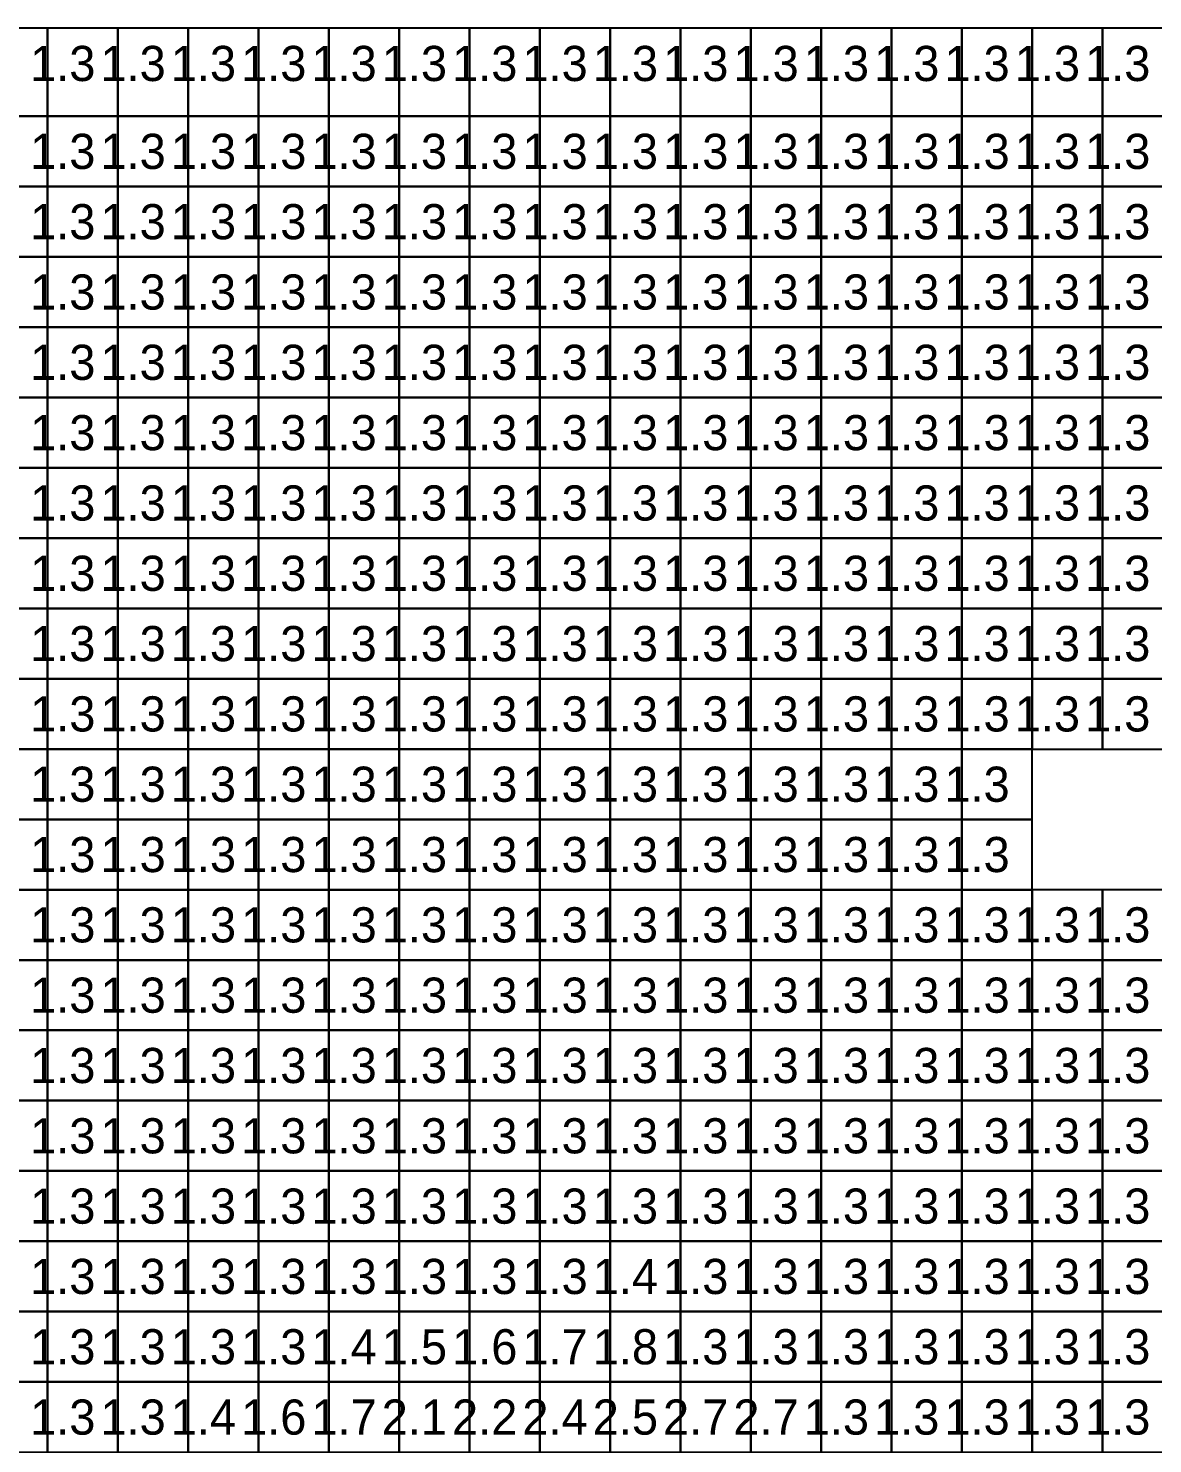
# Model space of a CAD drawing. Header units: metres. Extents: x -0.2 to 36.1, y -0.2 to 14.2.
# Drawn here: x 2.895 to 6.093, y 10.224 to 14.25 of the extents above; entities that cross this region are included whole.
import ezdxf

# ---------------------------------------------------------------- set-up
doc = ezdxf.new("R2010")
doc.units = ezdxf.units.M

msp = doc.modelspace()

# ---------------------------------------------------------------- linework, layer by layer
for points in [[(2.75, 14), (2.95, 14), (2.95, 14.25), (2.75, 14.25)], [(2.95, 14), (3.15, 14), (3.15, 14.25), (2.95, 14.25)], [(3.15, 14), (3.35, 14), (3.35, 14.25), (3.15, 14.25)], [(3.35, 14), (3.55, 14), (3.55, 14.25), (3.35, 14.25)], [(3.55, 14), (3.75, 14), (3.75, 14.25), (3.55, 14.25)], [(3.75, 14), (3.95, 14), (3.95, 14.25), (3.75, 14.25)], [(3.95, 14), (4.15, 14), (4.15, 14.25), (3.95, 14.25)], [(4.15, 14), (4.35, 14), (4.35, 14.25), (4.15, 14.25)], [(4.35, 14), (4.55, 14), (4.55, 14.25), (4.35, 14.25)], [(4.55, 14), (4.75, 14), (4.75, 14.25), (4.55, 14.25)], [(4.75, 14), (4.95, 14), (4.95, 14.25), (4.75, 14.25)], [(4.95, 14), (5.15, 14), (5.15, 14.25), (4.95, 14.25)], [(5.15, 14), (5.35, 14), (5.35, 14.25), (5.15, 14.25)], [(5.35, 14), (5.55, 14), (5.55, 14.25), (5.35, 14.25)], [(5.55, 14), (5.75, 14), (5.75, 14.25), (5.55, 14.25)], [(5.75, 14), (5.95, 14), (5.95, 14.25), (5.75, 14.25)], [(5.95, 14), (6.15, 14), (6.15, 14.25), (5.95, 14.25)], [(2.75, 13.8), (2.95, 13.8), (2.95, 14), (2.75, 14)], [(2.95, 13.8), (3.15, 13.8), (3.15, 14), (2.95, 14)], [(3.15, 13.8), (3.35, 13.8), (3.35, 14), (3.15, 14)], [(3.35, 13.8), (3.55, 13.8), (3.55, 14), (3.35, 14)], [(3.55, 13.8), (3.75, 13.8), (3.75, 14), (3.55, 14)], [(3.75, 13.8), (3.95, 13.8), (3.95, 14), (3.75, 14)], [(3.95, 13.8), (4.15, 13.8), (4.15, 14), (3.95, 14)], [(4.15, 13.8), (4.35, 13.8), (4.35, 14), (4.15, 14)], [(4.35, 13.8), (4.55, 13.8), (4.55, 14), (4.35, 14)], [(4.55, 13.8), (4.75, 13.8), (4.75, 14), (4.55, 14)], [(4.75, 13.8), (4.95, 13.8), (4.95, 14), (4.75, 14)], [(4.95, 13.8), (5.15, 13.8), (5.15, 14), (4.95, 14)], [(5.15, 13.8), (5.35, 13.8), (5.35, 14), (5.15, 14)], [(5.35, 13.8), (5.55, 13.8), (5.55, 14), (5.35, 14)], [(5.55, 13.8), (5.75, 13.8), (5.75, 14), (5.55, 14)], [(5.75, 13.8), (5.95, 13.8), (5.95, 14), (5.75, 14)], [(5.95, 13.8), (6.15, 13.8), (6.15, 14), (5.95, 14)], [(2.75, 13.6), (2.95, 13.6), (2.95, 13.8), (2.75, 13.8)], [(2.95, 13.6), (3.15, 13.6), (3.15, 13.8), (2.95, 13.8)], [(3.15, 13.6), (3.35, 13.6), (3.35, 13.8), (3.15, 13.8)], [(3.35, 13.6), (3.55, 13.6), (3.55, 13.8), (3.35, 13.8)], [(3.55, 13.6), (3.75, 13.6), (3.75, 13.8), (3.55, 13.8)], [(3.75, 13.6), (3.95, 13.6), (3.95, 13.8), (3.75, 13.8)], [(3.95, 13.6), (4.15, 13.6), (4.15, 13.8), (3.95, 13.8)], [(4.15, 13.6), (4.35, 13.6), (4.35, 13.8), (4.15, 13.8)], [(4.35, 13.6), (4.55, 13.6), (4.55, 13.8), (4.35, 13.8)], [(4.55, 13.6), (4.75, 13.6), (4.75, 13.8), (4.55, 13.8)], [(4.75, 13.6), (4.95, 13.6), (4.95, 13.8), (4.75, 13.8)], [(4.95, 13.6), (5.15, 13.6), (5.15, 13.8), (4.95, 13.8)], [(5.15, 13.6), (5.35, 13.6), (5.35, 13.8), (5.15, 13.8)], [(5.35, 13.6), (5.55, 13.6), (5.55, 13.8), (5.35, 13.8)], [(5.55, 13.6), (5.75, 13.6), (5.75, 13.8), (5.55, 13.8)], [(5.75, 13.6), (5.95, 13.6), (5.95, 13.8), (5.75, 13.8)], [(5.95, 13.6), (6.15, 13.6), (6.15, 13.8), (5.95, 13.8)], [(2.75, 13.4), (2.95, 13.4), (2.95, 13.6), (2.75, 13.6)], [(2.95, 13.4), (3.15, 13.4), (3.15, 13.6), (2.95, 13.6)], [(3.15, 13.4), (3.35, 13.4), (3.35, 13.6), (3.15, 13.6)], [(3.35, 13.4), (3.55, 13.4), (3.55, 13.6), (3.35, 13.6)], [(3.55, 13.4), (3.75, 13.4), (3.75, 13.6), (3.55, 13.6)], [(3.75, 13.4), (3.95, 13.4), (3.95, 13.6), (3.75, 13.6)], [(3.95, 13.4), (4.15, 13.4), (4.15, 13.6), (3.95, 13.6)], [(4.15, 13.4), (4.35, 13.4), (4.35, 13.6), (4.15, 13.6)], [(4.35, 13.4), (4.55, 13.4), (4.55, 13.6), (4.35, 13.6)], [(4.55, 13.4), (4.75, 13.4), (4.75, 13.6), (4.55, 13.6)], [(4.75, 13.4), (4.95, 13.4), (4.95, 13.6), (4.75, 13.6)], [(4.95, 13.4), (5.15, 13.4), (5.15, 13.6), (4.95, 13.6)], [(5.15, 13.4), (5.35, 13.4), (5.35, 13.6), (5.15, 13.6)], [(5.35, 13.4), (5.55, 13.4), (5.55, 13.6), (5.35, 13.6)], [(5.55, 13.4), (5.75, 13.4), (5.75, 13.6), (5.55, 13.6)], [(5.75, 13.4), (5.95, 13.4), (5.95, 13.6), (5.75, 13.6)], [(5.95, 13.4), (6.15, 13.4), (6.15, 13.6), (5.95, 13.6)], [(2.75, 13.2), (2.95, 13.2), (2.95, 13.4), (2.75, 13.4)], [(2.95, 13.2), (3.15, 13.2), (3.15, 13.4), (2.95, 13.4)], [(3.15, 13.2), (3.35, 13.2), (3.35, 13.4), (3.15, 13.4)], [(3.35, 13.2), (3.55, 13.2), (3.55, 13.4), (3.35, 13.4)], [(3.55, 13.2), (3.75, 13.2), (3.75, 13.4), (3.55, 13.4)], [(3.75, 13.2), (3.95, 13.2), (3.95, 13.4), (3.75, 13.4)], [(3.95, 13.2), (4.15, 13.2), (4.15, 13.4), (3.95, 13.4)], [(4.15, 13.2), (4.35, 13.2), (4.35, 13.4), (4.15, 13.4)], [(4.35, 13.2), (4.55, 13.2), (4.55, 13.4), (4.35, 13.4)], [(4.55, 13.2), (4.75, 13.2), (4.75, 13.4), (4.55, 13.4)], [(4.75, 13.2), (4.95, 13.2), (4.95, 13.4), (4.75, 13.4)], [(4.95, 13.2), (5.15, 13.2), (5.15, 13.4), (4.95, 13.4)], [(5.15, 13.2), (5.35, 13.2), (5.35, 13.4), (5.15, 13.4)], [(5.35, 13.2), (5.55, 13.2), (5.55, 13.4), (5.35, 13.4)], [(5.55, 13.2), (5.75, 13.2), (5.75, 13.4), (5.55, 13.4)], [(5.75, 13.2), (5.95, 13.2), (5.95, 13.4), (5.75, 13.4)], [(5.95, 13.2), (6.15, 13.2), (6.15, 13.4), (5.95, 13.4)], [(2.75, 13), (2.95, 13), (2.95, 13.2), (2.75, 13.2)], [(2.95, 13), (3.15, 13), (3.15, 13.2), (2.95, 13.2)], [(3.15, 13), (3.35, 13), (3.35, 13.2), (3.15, 13.2)], [(3.35, 13), (3.55, 13), (3.55, 13.2), (3.35, 13.2)], [(3.55, 13), (3.75, 13), (3.75, 13.2), (3.55, 13.2)], [(3.75, 13), (3.95, 13), (3.95, 13.2), (3.75, 13.2)], [(3.95, 13), (4.15, 13), (4.15, 13.2), (3.95, 13.2)], [(4.15, 13), (4.35, 13), (4.35, 13.2), (4.15, 13.2)], [(4.35, 13), (4.55, 13), (4.55, 13.2), (4.35, 13.2)], [(4.55, 13), (4.75, 13), (4.75, 13.2), (4.55, 13.2)], [(4.75, 13), (4.95, 13), (4.95, 13.2), (4.75, 13.2)], [(4.95, 13), (5.15, 13), (5.15, 13.2), (4.95, 13.2)], [(5.15, 13), (5.35, 13), (5.35, 13.2), (5.15, 13.2)], [(5.35, 13), (5.55, 13), (5.55, 13.2), (5.35, 13.2)], [(5.55, 13), (5.75, 13), (5.75, 13.2), (5.55, 13.2)], [(5.75, 13), (5.95, 13), (5.95, 13.2), (5.75, 13.2)], [(5.95, 13), (6.15, 13), (6.15, 13.2), (5.95, 13.2)], [(2.75, 12.8), (2.95, 12.8), (2.95, 13), (2.75, 13)], [(2.95, 12.8), (3.15, 12.8), (3.15, 13), (2.95, 13)], [(3.15, 12.8), (3.35, 12.8), (3.35, 13), (3.15, 13)], [(3.35, 12.8), (3.55, 12.8), (3.55, 13), (3.35, 13)], [(3.55, 12.8), (3.75, 12.8), (3.75, 13), (3.55, 13)], [(3.75, 12.8), (3.95, 12.8), (3.95, 13), (3.75, 13)], [(3.95, 12.8), (4.15, 12.8), (4.15, 13), (3.95, 13)], [(4.15, 12.8), (4.35, 12.8), (4.35, 13), (4.15, 13)], [(4.35, 12.8), (4.55, 12.8), (4.55, 13), (4.35, 13)], [(4.55, 12.8), (4.75, 12.8), (4.75, 13), (4.55, 13)], [(4.75, 12.8), (4.95, 12.8), (4.95, 13), (4.75, 13)], [(4.95, 12.8), (5.15, 12.8), (5.15, 13), (4.95, 13)], [(5.15, 12.8), (5.35, 12.8), (5.35, 13), (5.15, 13)], [(5.35, 12.8), (5.55, 12.8), (5.55, 13), (5.35, 13)], [(5.55, 12.8), (5.75, 12.8), (5.75, 13), (5.55, 13)], [(5.75, 12.8), (5.95, 12.8), (5.95, 13), (5.75, 13)], [(5.95, 12.8), (6.15, 12.8), (6.15, 13), (5.95, 13)], [(2.75, 12.6), (2.95, 12.6), (2.95, 12.8), (2.75, 12.8)], [(2.95, 12.6), (3.15, 12.6), (3.15, 12.8), (2.95, 12.8)], [(3.15, 12.6), (3.35, 12.6), (3.35, 12.8), (3.15, 12.8)], [(3.35, 12.6), (3.55, 12.6), (3.55, 12.8), (3.35, 12.8)], [(3.55, 12.6), (3.75, 12.6), (3.75, 12.8), (3.55, 12.8)], [(3.75, 12.6), (3.95, 12.6), (3.95, 12.8), (3.75, 12.8)], [(3.95, 12.6), (4.15, 12.6), (4.15, 12.8), (3.95, 12.8)], [(4.15, 12.6), (4.35, 12.6), (4.35, 12.8), (4.15, 12.8)], [(4.35, 12.6), (4.55, 12.6), (4.55, 12.8), (4.35, 12.8)], [(4.55, 12.6), (4.75, 12.6), (4.75, 12.8), (4.55, 12.8)], [(4.75, 12.6), (4.95, 12.6), (4.95, 12.8), (4.75, 12.8)], [(4.95, 12.6), (5.15, 12.6), (5.15, 12.8), (4.95, 12.8)], [(5.15, 12.6), (5.35, 12.6), (5.35, 12.8), (5.15, 12.8)], [(5.35, 12.6), (5.55, 12.6), (5.55, 12.8), (5.35, 12.8)], [(5.55, 12.6), (5.75, 12.6), (5.75, 12.8), (5.55, 12.8)], [(5.75, 12.6), (5.95, 12.6), (5.95, 12.8), (5.75, 12.8)], [(5.95, 12.6), (6.15, 12.6), (6.15, 12.8), (5.95, 12.8)], [(2.75, 12.4), (2.95, 12.4), (2.95, 12.6), (2.75, 12.6)], [(2.95, 12.4), (3.15, 12.4), (3.15, 12.6), (2.95, 12.6)], [(3.15, 12.4), (3.35, 12.4), (3.35, 12.6), (3.15, 12.6)], [(3.35, 12.4), (3.55, 12.4), (3.55, 12.6), (3.35, 12.6)], [(3.55, 12.4), (3.75, 12.4), (3.75, 12.6), (3.55, 12.6)], [(3.75, 12.4), (3.95, 12.4), (3.95, 12.6), (3.75, 12.6)], [(3.95, 12.4), (4.15, 12.4), (4.15, 12.6), (3.95, 12.6)], [(4.15, 12.4), (4.35, 12.4), (4.35, 12.6), (4.15, 12.6)], [(4.35, 12.4), (4.55, 12.4), (4.55, 12.6), (4.35, 12.6)], [(4.55, 12.4), (4.75, 12.4), (4.75, 12.6), (4.55, 12.6)], [(4.75, 12.4), (4.95, 12.4), (4.95, 12.6), (4.75, 12.6)], [(4.95, 12.4), (5.15, 12.4), (5.15, 12.6), (4.95, 12.6)], [(5.15, 12.4), (5.35, 12.4), (5.35, 12.6), (5.15, 12.6)], [(5.35, 12.4), (5.55, 12.4), (5.55, 12.6), (5.35, 12.6)], [(5.55, 12.4), (5.75, 12.4), (5.75, 12.6), (5.55, 12.6)], [(5.75, 12.4), (5.95, 12.4), (5.95, 12.6), (5.75, 12.6)], [(5.95, 12.4), (6.15, 12.4), (6.15, 12.6), (5.95, 12.6)], [(2.75, 12.2), (2.95, 12.2), (2.95, 12.4), (2.75, 12.4)], [(2.95, 12.2), (3.15, 12.2), (3.15, 12.4), (2.95, 12.4)], [(3.15, 12.2), (3.35, 12.2), (3.35, 12.4), (3.15, 12.4)], [(3.35, 12.2), (3.55, 12.2), (3.55, 12.4), (3.35, 12.4)], [(3.55, 12.2), (3.75, 12.2), (3.75, 12.4), (3.55, 12.4)], [(3.75, 12.2), (3.95, 12.2), (3.95, 12.4), (3.75, 12.4)], [(3.95, 12.2), (4.15, 12.2), (4.15, 12.4), (3.95, 12.4)], [(4.15, 12.2), (4.35, 12.2), (4.35, 12.4), (4.15, 12.4)], [(4.35, 12.2), (4.55, 12.2), (4.55, 12.4), (4.35, 12.4)], [(4.55, 12.2), (4.75, 12.2), (4.75, 12.4), (4.55, 12.4)], [(4.75, 12.2), (4.95, 12.2), (4.95, 12.4), (4.75, 12.4)], [(4.95, 12.2), (5.15, 12.2), (5.15, 12.4), (4.95, 12.4)], [(5.15, 12.2), (5.35, 12.2), (5.35, 12.4), (5.15, 12.4)], [(5.35, 12.2), (5.55, 12.2), (5.55, 12.4), (5.35, 12.4)], [(5.55, 12.2), (5.75, 12.2), (5.75, 12.4), (5.55, 12.4)], [(5.75, 12.2), (5.95, 12.2), (5.95, 12.4), (5.75, 12.4)], [(5.95, 12.2), (6.15, 12.2), (6.15, 12.4), (5.95, 12.4)], [(2.75, 12), (2.95, 12), (2.95, 12.2), (2.75, 12.2)], [(2.95, 12), (3.15, 12), (3.15, 12.2), (2.95, 12.2)], [(3.15, 12), (3.35, 12), (3.35, 12.2), (3.15, 12.2)], [(3.35, 12), (3.55, 12), (3.55, 12.2), (3.35, 12.2)], [(3.55, 12), (3.75, 12), (3.75, 12.2), (3.55, 12.2)], [(3.75, 12), (3.95, 12), (3.95, 12.2), (3.75, 12.2)], [(3.95, 12), (4.15, 12), (4.15, 12.2), (3.95, 12.2)], [(4.15, 12), (4.35, 12), (4.35, 12.2), (4.15, 12.2)], [(4.35, 12), (4.55, 12), (4.55, 12.2), (4.35, 12.2)], [(4.55, 12), (4.75, 12), (4.75, 12.2), (4.55, 12.2)], [(4.75, 12), (4.95, 12), (4.95, 12.2), (4.75, 12.2)], [(4.95, 12), (5.15, 12), (5.15, 12.2), (4.95, 12.2)], [(5.15, 12), (5.35, 12), (5.35, 12.2), (5.15, 12.2)], [(5.35, 12), (5.55, 12), (5.55, 12.2), (5.35, 12.2)], [(5.55, 12), (5.75, 12), (5.75, 12.2), (5.55, 12.2)], [(2.75, 11.8), (2.95, 11.8), (2.95, 12), (2.75, 12)], [(2.95, 11.8), (3.15, 11.8), (3.15, 12), (2.95, 12)], [(3.15, 11.8), (3.35, 11.8), (3.35, 12), (3.15, 12)], [(3.35, 11.8), (3.55, 11.8), (3.55, 12), (3.35, 12)], [(3.55, 11.8), (3.75, 11.8), (3.75, 12), (3.55, 12)], [(3.75, 11.8), (3.95, 11.8), (3.95, 12), (3.75, 12)], [(3.95, 11.8), (4.15, 11.8), (4.15, 12), (3.95, 12)], [(4.15, 11.8), (4.35, 11.8), (4.35, 12), (4.15, 12)], [(4.35, 11.8), (4.55, 11.8), (4.55, 12), (4.35, 12)], [(4.55, 11.8), (4.75, 11.8), (4.75, 12), (4.55, 12)], [(4.75, 11.8), (4.95, 11.8), (4.95, 12), (4.75, 12)], [(4.95, 11.8), (5.15, 11.8), (5.15, 12), (4.95, 12)], [(5.15, 11.8), (5.35, 11.8), (5.35, 12), (5.15, 12)], [(5.35, 11.8), (5.55, 11.8), (5.55, 12), (5.35, 12)], [(5.55, 11.8), (5.75, 11.8), (5.75, 12), (5.55, 12)], [(2.75, 11.6), (2.95, 11.6), (2.95, 11.8), (2.75, 11.8)], [(2.95, 11.6), (3.15, 11.6), (3.15, 11.8), (2.95, 11.8)], [(3.15, 11.6), (3.35, 11.6), (3.35, 11.8), (3.15, 11.8)], [(3.35, 11.6), (3.55, 11.6), (3.55, 11.8), (3.35, 11.8)], [(3.55, 11.6), (3.75, 11.6), (3.75, 11.8), (3.55, 11.8)], [(3.75, 11.6), (3.95, 11.6), (3.95, 11.8), (3.75, 11.8)], [(3.95, 11.6), (4.15, 11.6), (4.15, 11.8), (3.95, 11.8)], [(4.15, 11.6), (4.35, 11.6), (4.35, 11.8), (4.15, 11.8)], [(4.35, 11.6), (4.55, 11.6), (4.55, 11.8), (4.35, 11.8)], [(4.55, 11.6), (4.75, 11.6), (4.75, 11.8), (4.55, 11.8)], [(4.75, 11.6), (4.95, 11.6), (4.95, 11.8), (4.75, 11.8)], [(4.95, 11.6), (5.15, 11.6), (5.15, 11.8), (4.95, 11.8)], [(5.15, 11.6), (5.35, 11.6), (5.35, 11.8), (5.15, 11.8)], [(5.35, 11.6), (5.55, 11.6), (5.55, 11.8), (5.35, 11.8)], [(5.55, 11.6), (5.75, 11.6), (5.75, 11.8), (5.55, 11.8)], [(5.75, 11.6), (5.95, 11.6), (5.95, 11.8), (5.75, 11.8)], [(5.95, 11.6), (6.15, 11.6), (6.15, 11.8), (5.95, 11.8)], [(2.75, 11.4), (2.95, 11.4), (2.95, 11.6), (2.75, 11.6)], [(2.95, 11.4), (3.15, 11.4), (3.15, 11.6), (2.95, 11.6)], [(3.15, 11.4), (3.35, 11.4), (3.35, 11.6), (3.15, 11.6)], [(3.35, 11.4), (3.55, 11.4), (3.55, 11.6), (3.35, 11.6)], [(3.55, 11.4), (3.75, 11.4), (3.75, 11.6), (3.55, 11.6)], [(3.75, 11.4), (3.95, 11.4), (3.95, 11.6), (3.75, 11.6)], [(3.95, 11.4), (4.15, 11.4), (4.15, 11.6), (3.95, 11.6)], [(4.15, 11.4), (4.35, 11.4), (4.35, 11.6), (4.15, 11.6)], [(4.35, 11.4), (4.55, 11.4), (4.55, 11.6), (4.35, 11.6)], [(4.55, 11.4), (4.75, 11.4), (4.75, 11.6), (4.55, 11.6)], [(4.75, 11.4), (4.95, 11.4), (4.95, 11.6), (4.75, 11.6)], [(4.95, 11.4), (5.15, 11.4), (5.15, 11.6), (4.95, 11.6)], [(5.15, 11.4), (5.35, 11.4), (5.35, 11.6), (5.15, 11.6)], [(5.35, 11.4), (5.55, 11.4), (5.55, 11.6), (5.35, 11.6)], [(5.55, 11.4), (5.75, 11.4), (5.75, 11.6), (5.55, 11.6)], [(5.75, 11.4), (5.95, 11.4), (5.95, 11.6), (5.75, 11.6)], [(5.95, 11.4), (6.15, 11.4), (6.15, 11.6), (5.95, 11.6)], [(2.75, 11.2), (2.95, 11.2), (2.95, 11.4), (2.75, 11.4)], [(2.95, 11.2), (3.15, 11.2), (3.15, 11.4), (2.95, 11.4)], [(3.15, 11.2), (3.35, 11.2), (3.35, 11.4), (3.15, 11.4)], [(3.35, 11.2), (3.55, 11.2), (3.55, 11.4), (3.35, 11.4)], [(3.55, 11.2), (3.75, 11.2), (3.75, 11.4), (3.55, 11.4)], [(3.75, 11.2), (3.95, 11.2), (3.95, 11.4), (3.75, 11.4)], [(3.95, 11.2), (4.15, 11.2), (4.15, 11.4), (3.95, 11.4)], [(4.15, 11.2), (4.35, 11.2), (4.35, 11.4), (4.15, 11.4)], [(4.35, 11.2), (4.55, 11.2), (4.55, 11.4), (4.35, 11.4)], [(4.55, 11.2), (4.75, 11.2), (4.75, 11.4), (4.55, 11.4)], [(4.75, 11.2), (4.95, 11.2), (4.95, 11.4), (4.75, 11.4)], [(4.95, 11.2), (5.15, 11.2), (5.15, 11.4), (4.95, 11.4)], [(5.15, 11.2), (5.35, 11.2), (5.35, 11.4), (5.15, 11.4)], [(5.35, 11.2), (5.55, 11.2), (5.55, 11.4), (5.35, 11.4)], [(5.55, 11.2), (5.75, 11.2), (5.75, 11.4), (5.55, 11.4)], [(5.75, 11.2), (5.95, 11.2), (5.95, 11.4), (5.75, 11.4)], [(5.95, 11.2), (6.15, 11.2), (6.15, 11.4), (5.95, 11.4)], [(2.75, 11), (2.95, 11), (2.95, 11.2), (2.75, 11.2)], [(2.95, 11), (3.15, 11), (3.15, 11.2), (2.95, 11.2)], [(3.15, 11), (3.35, 11), (3.35, 11.2), (3.15, 11.2)], [(3.35, 11), (3.55, 11), (3.55, 11.2), (3.35, 11.2)], [(3.55, 11), (3.75, 11), (3.75, 11.2), (3.55, 11.2)], [(3.75, 11), (3.95, 11), (3.95, 11.2), (3.75, 11.2)], [(3.95, 11), (4.15, 11), (4.15, 11.2), (3.95, 11.2)], [(4.15, 11), (4.35, 11), (4.35, 11.2), (4.15, 11.2)], [(4.35, 11), (4.55, 11), (4.55, 11.2), (4.35, 11.2)], [(4.55, 11), (4.75, 11), (4.75, 11.2), (4.55, 11.2)], [(4.75, 11), (4.95, 11), (4.95, 11.2), (4.75, 11.2)], [(4.95, 11), (5.15, 11), (5.15, 11.2), (4.95, 11.2)], [(5.15, 11), (5.35, 11), (5.35, 11.2), (5.15, 11.2)], [(5.35, 11), (5.55, 11), (5.55, 11.2), (5.35, 11.2)], [(5.55, 11), (5.75, 11), (5.75, 11.2), (5.55, 11.2)], [(5.75, 11), (5.95, 11), (5.95, 11.2), (5.75, 11.2)], [(5.95, 11), (6.15, 11), (6.15, 11.2), (5.95, 11.2)], [(2.75, 10.8), (2.95, 10.8), (2.95, 11), (2.75, 11)], [(2.95, 10.8), (3.15, 10.8), (3.15, 11), (2.95, 11)], [(3.15, 10.8), (3.35, 10.8), (3.35, 11), (3.15, 11)], [(3.35, 10.8), (3.55, 10.8), (3.55, 11), (3.35, 11)], [(3.55, 10.8), (3.75, 10.8), (3.75, 11), (3.55, 11)], [(3.75, 10.8), (3.95, 10.8), (3.95, 11), (3.75, 11)], [(3.95, 10.8), (4.15, 10.8), (4.15, 11), (3.95, 11)], [(4.15, 10.8), (4.35, 10.8), (4.35, 11), (4.15, 11)], [(4.35, 10.8), (4.55, 10.8), (4.55, 11), (4.35, 11)], [(4.55, 10.8), (4.75, 10.8), (4.75, 11), (4.55, 11)], [(4.75, 10.8), (4.95, 10.8), (4.95, 11), (4.75, 11)], [(4.95, 10.8), (5.15, 10.8), (5.15, 11), (4.95, 11)], [(5.15, 10.8), (5.35, 10.8), (5.35, 11), (5.15, 11)], [(5.35, 10.8), (5.55, 10.8), (5.55, 11), (5.35, 11)], [(5.55, 10.8), (5.75, 10.8), (5.75, 11), (5.55, 11)], [(5.75, 10.8), (5.95, 10.8), (5.95, 11), (5.75, 11)], [(5.95, 10.8), (6.15, 10.8), (6.15, 11), (5.95, 11)], [(2.75, 10.6), (2.95, 10.6), (2.95, 10.8), (2.75, 10.8)], [(2.95, 10.6), (3.15, 10.6), (3.15, 10.8), (2.95, 10.8)], [(3.15, 10.6), (3.35, 10.6), (3.35, 10.8), (3.15, 10.8)], [(3.35, 10.6), (3.55, 10.6), (3.55, 10.8), (3.35, 10.8)], [(3.55, 10.6), (3.75, 10.6), (3.75, 10.8), (3.55, 10.8)], [(3.75, 10.6), (3.95, 10.6), (3.95, 10.8), (3.75, 10.8)], [(3.95, 10.6), (4.15, 10.6), (4.15, 10.8), (3.95, 10.8)], [(4.15, 10.6), (4.35, 10.6), (4.35, 10.8), (4.15, 10.8)], [(4.35, 10.6), (4.55, 10.6), (4.55, 10.8), (4.35, 10.8)], [(4.55, 10.6), (4.75, 10.6), (4.75, 10.8), (4.55, 10.8)], [(4.75, 10.6), (4.95, 10.6), (4.95, 10.8), (4.75, 10.8)], [(4.95, 10.6), (5.15, 10.6), (5.15, 10.8), (4.95, 10.8)], [(5.15, 10.6), (5.35, 10.6), (5.35, 10.8), (5.15, 10.8)], [(5.35, 10.6), (5.55, 10.6), (5.55, 10.8), (5.35, 10.8)], [(5.55, 10.6), (5.75, 10.6), (5.75, 10.8), (5.55, 10.8)], [(5.75, 10.6), (5.95, 10.6), (5.95, 10.8), (5.75, 10.8)], [(5.95, 10.6), (6.15, 10.6), (6.15, 10.8), (5.95, 10.8)], [(2.75, 10.4), (2.95, 10.4), (2.95, 10.6), (2.75, 10.6)], [(2.95, 10.4), (3.15, 10.4), (3.15, 10.6), (2.95, 10.6)], [(3.15, 10.4), (3.35, 10.4), (3.35, 10.6), (3.15, 10.6)], [(3.35, 10.4), (3.55, 10.4), (3.55, 10.6), (3.35, 10.6)], [(3.55, 10.4), (3.75, 10.4), (3.75, 10.6), (3.55, 10.6)], [(3.75, 10.4), (3.95, 10.4), (3.95, 10.6), (3.75, 10.6)], [(3.95, 10.4), (4.15, 10.4), (4.15, 10.6), (3.95, 10.6)], [(4.15, 10.4), (4.35, 10.4), (4.35, 10.6), (4.15, 10.6)], [(4.35, 10.4), (4.55, 10.4), (4.55, 10.6), (4.35, 10.6)], [(4.55, 10.4), (4.75, 10.4), (4.75, 10.6), (4.55, 10.6)], [(4.75, 10.4), (4.95, 10.4), (4.95, 10.6), (4.75, 10.6)], [(4.95, 10.4), (5.15, 10.4), (5.15, 10.6), (4.95, 10.6)], [(5.15, 10.4), (5.35, 10.4), (5.35, 10.6), (5.15, 10.6)], [(5.35, 10.4), (5.55, 10.4), (5.55, 10.6), (5.35, 10.6)], [(5.55, 10.4), (5.75, 10.4), (5.75, 10.6), (5.55, 10.6)], [(5.75, 10.4), (5.95, 10.4), (5.95, 10.6), (5.75, 10.6)], [(5.95, 10.4), (6.15, 10.4), (6.15, 10.6), (5.95, 10.6)], [(2.75, 10.2), (2.95, 10.2), (2.95, 10.4), (2.75, 10.4)], [(2.95, 10.2), (3.15, 10.2), (3.15, 10.4), (2.95, 10.4)], [(3.15, 10.2), (3.35, 10.2), (3.35, 10.4), (3.15, 10.4)], [(3.35, 10.2), (3.55, 10.2), (3.55, 10.4), (3.35, 10.4)], [(3.55, 10.2), (3.75, 10.2), (3.75, 10.4), (3.55, 10.4)], [(3.75, 10.2), (3.95, 10.2), (3.95, 10.4), (3.75, 10.4)], [(3.95, 10.2), (4.15, 10.2), (4.15, 10.4), (3.95, 10.4)], [(4.15, 10.2), (4.35, 10.2), (4.35, 10.4), (4.15, 10.4)], [(4.35, 10.2), (4.55, 10.2), (4.55, 10.4), (4.35, 10.4)], [(4.55, 10.2), (4.75, 10.2), (4.75, 10.4), (4.55, 10.4)], [(4.75, 10.2), (4.95, 10.2), (4.95, 10.4), (4.75, 10.4)], [(4.95, 10.2), (5.15, 10.2), (5.15, 10.4), (4.95, 10.4)], [(5.15, 10.2), (5.35, 10.2), (5.35, 10.4), (5.15, 10.4)], [(5.35, 10.2), (5.55, 10.2), (5.55, 10.4), (5.35, 10.4)], [(5.55, 10.2), (5.75, 10.2), (5.75, 10.4), (5.55, 10.4)], [(5.75, 10.2), (5.95, 10.2), (5.95, 10.4), (5.75, 10.4)], [(5.95, 10.2), (6.15, 10.2), (6.15, 10.4), (5.95, 10.4)]]:
    msp.add_3dface(points)

# ---------------------------------------------------------------- texts
at = {"layer": 'TEXT_LAYER'}
for s, p in [('1.3', (2.9, 14.1)), ('1.3', (3.1, 14.1)), ('1.3', (3.3, 14.1)), ('1.3', (3.5, 14.1)), ('1.3', (3.7, 14.1)), ('1.3', (3.9, 14.1)), ('1.3', (4.1, 14.1)), ('1.3', (4.3, 14.1)), ('1.3', (4.5, 14.1)), ('1.3', (4.7, 14.1)), ('1.3', (4.9, 14.1)), ('1.3', (5.1, 14.1)), ('1.3', (5.3, 14.1)), ('1.3', (5.5, 14.1)), ('1.3', (5.7, 14.1)), ('1.3', (5.9, 14.1)), ('1.3', (2.9, 13.85)), ('1.3', (3.1, 13.85)), ('1.3', (3.3, 13.85)), ('1.3', (3.5, 13.85)), ('1.3', (3.7, 13.85)), ('1.3', (3.9, 13.85)), ('1.3', (4.1, 13.85)), ('1.3', (4.3, 13.85)), ('1.3', (4.5, 13.85)), ('1.3', (4.7, 13.85)), ('1.3', (4.9, 13.85)), ('1.3', (5.1, 13.85)), ('1.3', (5.3, 13.85)), ('1.3', (5.5, 13.85)), ('1.3', (5.7, 13.85)), ('1.3', (5.9, 13.85)), ('1.3', (2.9, 13.65)), ('1.3', (3.1, 13.65)), ('1.3', (3.3, 13.65)), ('1.3', (3.5, 13.65)), ('1.3', (3.7, 13.65)), ('1.3', (3.9, 13.65)), ('1.3', (4.1, 13.65)), ('1.3', (4.3, 13.65)), ('1.3', (4.5, 13.65)), ('1.3', (4.7, 13.65)), ('1.3', (4.9, 13.65)), ('1.3', (5.1, 13.65)), ('1.3', (5.3, 13.65)), ('1.3', (5.5, 13.65)), ('1.3', (5.7, 13.65)), ('1.3', (5.9, 13.65)), ('1.3', (2.9, 13.45)), ('1.3', (3.1, 13.45)), ('1.3', (3.3, 13.45)), ('1.3', (3.5, 13.45)), ('1.3', (3.7, 13.45)), ('1.3', (3.9, 13.45)), ('1.3', (4.1, 13.45)), ('1.3', (4.3, 13.45)), ('1.3', (4.5, 13.45)), ('1.3', (4.7, 13.45)), ('1.3', (4.9, 13.45)), ('1.3', (5.1, 13.45)), ('1.3', (5.3, 13.45)), ('1.3', (5.5, 13.45)), ('1.3', (5.7, 13.45)), ('1.3', (5.9, 13.45)), ('1.3', (2.9, 13.25)), ('1.3', (3.1, 13.25)), ('1.3', (3.3, 13.25)), ('1.3', (3.5, 13.25)), ('1.3', (3.7, 13.25)), ('1.3', (3.9, 13.25)), ('1.3', (4.1, 13.25)), ('1.3', (4.3, 13.25)), ('1.3', (4.5, 13.25)), ('1.3', (4.7, 13.25)), ('1.3', (4.9, 13.25)), ('1.3', (5.1, 13.25)), ('1.3', (5.3, 13.25)), ('1.3', (5.5, 13.25)), ('1.3', (5.7, 13.25)), ('1.3', (5.9, 13.25)), ('1.3', (2.9, 13.05)), ('1.3', (3.1, 13.05)), ('1.3', (3.3, 13.05)), ('1.3', (3.5, 13.05)), ('1.3', (3.7, 13.05)), ('1.3', (3.9, 13.05)), ('1.3', (4.1, 13.05)), ('1.3', (4.3, 13.05)), ('1.3', (4.5, 13.05)), ('1.3', (4.7, 13.05)), ('1.3', (4.9, 13.05)), ('1.3', (5.1, 13.05)), ('1.3', (5.3, 13.05)), ('1.3', (5.5, 13.05)), ('1.3', (5.7, 13.05)), ('1.3', (5.9, 13.05)), ('1.3', (2.9, 12.85)), ('1.3', (3.1, 12.85)), ('1.3', (3.3, 12.85)), ('1.3', (3.5, 12.85)), ('1.3', (3.7, 12.85)), ('1.3', (3.9, 12.85)), ('1.3', (4.1, 12.85)), ('1.3', (4.3, 12.85)), ('1.3', (4.5, 12.85)), ('1.3', (4.7, 12.85)), ('1.3', (4.9, 12.85)), ('1.3', (5.1, 12.85)), ('1.3', (5.3, 12.85)), ('1.3', (5.5, 12.85)), ('1.3', (5.7, 12.85)), ('1.3', (5.9, 12.85)), ('1.3', (2.9, 12.65)), ('1.3', (3.1, 12.65)), ('1.3', (3.3, 12.65)), ('1.3', (3.5, 12.65)), ('1.3', (3.7, 12.65)), ('1.3', (3.9, 12.65)), ('1.3', (4.1, 12.65)), ('1.3', (4.3, 12.65)), ('1.3', (4.5, 12.65)), ('1.3', (4.7, 12.65)), ('1.3', (4.9, 12.65)), ('1.3', (5.1, 12.65)), ('1.3', (5.3, 12.65)), ('1.3', (5.5, 12.65)), ('1.3', (5.7, 12.65)), ('1.3', (5.9, 12.65)), ('1.3', (2.9, 12.45)), ('1.3', (3.1, 12.45)), ('1.3', (3.3, 12.45)), ('1.3', (3.5, 12.45)), ('1.3', (3.7, 12.45)), ('1.3', (3.9, 12.45)), ('1.3', (4.1, 12.45)), ('1.3', (4.3, 12.45)), ('1.3', (4.5, 12.45)), ('1.3', (4.7, 12.45)), ('1.3', (4.9, 12.45)), ('1.3', (5.1, 12.45)), ('1.3', (5.3, 12.45)), ('1.3', (5.5, 12.45)), ('1.3', (5.7, 12.45)), ('1.3', (5.9, 12.45)), ('1.3', (2.9, 12.25)), ('1.3', (3.1, 12.25)), ('1.3', (3.3, 12.25)), ('1.3', (3.5, 12.25)), ('1.3', (3.7, 12.25)), ('1.3', (3.9, 12.25)), ('1.3', (4.1, 12.25)), ('1.3', (4.3, 12.25)), ('1.3', (4.5, 12.25)), ('1.3', (4.7, 12.25)), ('1.3', (4.9, 12.25)), ('1.3', (5.1, 12.25)), ('1.3', (5.3, 12.25)), ('1.3', (5.5, 12.25)), ('1.3', (5.7, 12.25)), ('1.3', (5.9, 12.25)), ('1.3', (2.9, 12.05)), ('1.3', (3.1, 12.05)), ('1.3', (3.3, 12.05)), ('1.3', (3.5, 12.05)), ('1.3', (3.7, 12.05)), ('1.3', (3.9, 12.05)), ('1.3', (4.1, 12.05)), ('1.3', (4.3, 12.05)), ('1.3', (4.5, 12.05)), ('1.3', (4.7, 12.05)), ('1.3', (4.9, 12.05)), ('1.3', (5.1, 12.05)), ('1.3', (5.3, 12.05)), ('1.3', (5.5, 12.05)), ('1.3', (2.9, 11.85)), ('1.3', (3.1, 11.85)), ('1.3', (3.3, 11.85)), ('1.3', (3.5, 11.85)), ('1.3', (3.7, 11.85)), ('1.3', (3.9, 11.85)), ('1.3', (4.1, 11.85)), ('1.3', (4.3, 11.85)), ('1.3', (4.5, 11.85)), ('1.3', (4.7, 11.85)), ('1.3', (4.9, 11.85)), ('1.3', (5.1, 11.85)), ('1.3', (5.3, 11.85)), ('1.3', (5.5, 11.85)), ('1.3', (2.9, 11.65)), ('1.3', (3.1, 11.65)), ('1.3', (3.3, 11.65)), ('1.3', (3.5, 11.65)), ('1.3', (3.7, 11.65)), ('1.3', (3.9, 11.65)), ('1.3', (4.1, 11.65)), ('1.3', (4.3, 11.65)), ('1.3', (4.5, 11.65)), ('1.3', (4.7, 11.65)), ('1.3', (4.9, 11.65)), ('1.3', (5.1, 11.65)), ('1.3', (5.3, 11.65)), ('1.3', (5.5, 11.65)), ('1.3', (5.7, 11.65)), ('1.3', (5.9, 11.65)), ('1.3', (2.9, 11.45)), ('1.3', (3.1, 11.45)), ('1.3', (3.3, 11.45)), ('1.3', (3.5, 11.45)), ('1.3', (3.7, 11.45)), ('1.3', (3.9, 11.45)), ('1.3', (4.1, 11.45)), ('1.3', (4.3, 11.45)), ('1.3', (4.5, 11.45)), ('1.3', (4.7, 11.45)), ('1.3', (4.9, 11.45)), ('1.3', (5.1, 11.45)), ('1.3', (5.3, 11.45)), ('1.3', (5.5, 11.45)), ('1.3', (5.7, 11.45)), ('1.3', (5.9, 11.45)), ('1.3', (2.9, 11.25)), ('1.3', (3.1, 11.25)), ('1.3', (3.3, 11.25)), ('1.3', (3.5, 11.25)), ('1.3', (3.7, 11.25)), ('1.3', (3.9, 11.25)), ('1.3', (4.1, 11.25)), ('1.3', (4.3, 11.25)), ('1.3', (4.5, 11.25)), ('1.3', (4.7, 11.25)), ('1.3', (4.9, 11.25)), ('1.3', (5.1, 11.25)), ('1.3', (5.3, 11.25)), ('1.3', (5.5, 11.25)), ('1.3', (5.7, 11.25)), ('1.3', (5.9, 11.25)), ('1.3', (2.9, 11.05)), ('1.3', (3.1, 11.05)), ('1.3', (3.3, 11.05)), ('1.3', (3.5, 11.05)), ('1.3', (3.7, 11.05)), ('1.3', (3.9, 11.05)), ('1.3', (4.1, 11.05)), ('1.3', (4.3, 11.05)), ('1.3', (4.5, 11.05)), ('1.3', (4.7, 11.05)), ('1.3', (4.9, 11.05)), ('1.3', (5.1, 11.05)), ('1.3', (5.3, 11.05)), ('1.3', (5.5, 11.05)), ('1.3', (5.7, 11.05)), ('1.3', (5.9, 11.05)), ('1.3', (2.9, 10.85)), ('1.3', (3.1, 10.85)), ('1.3', (3.3, 10.85)), ('1.3', (3.5, 10.85)), ('1.3', (3.7, 10.85)), ('1.3', (3.9, 10.85)), ('1.3', (4.1, 10.85)), ('1.3', (4.3, 10.85)), ('1.3', (4.5, 10.85)), ('1.3', (4.7, 10.85)), ('1.3', (4.9, 10.85)), ('1.3', (5.1, 10.85)), ('1.3', (5.3, 10.85)), ('1.3', (5.5, 10.85)), ('1.3', (5.7, 10.85)), ('1.3', (5.9, 10.85)), ('1.3', (2.9, 10.65)), ('1.3', (3.1, 10.65)), ('1.3', (3.3, 10.65)), ('1.3', (3.5, 10.65)), ('1.3', (3.7, 10.65)), ('1.3', (3.9, 10.65)), ('1.3', (4.1, 10.65)), ('1.3', (4.3, 10.65)), ('1.4', (4.5, 10.65)), ('1.3', (4.7, 10.65)), ('1.3', (4.9, 10.65)), ('1.3', (5.1, 10.65)), ('1.3', (5.3, 10.65)), ('1.3', (5.5, 10.65)), ('1.3', (5.7, 10.65)), ('1.3', (5.9, 10.65)), ('1.3', (2.9, 10.45)), ('1.3', (3.1, 10.45)), ('1.3', (3.3, 10.45)), ('1.3', (3.5, 10.45)), ('1.4', (3.7, 10.45)), ('1.5', (3.9, 10.45)), ('1.6', (4.1, 10.45)), ('1.7', (4.3, 10.45)), ('1.8', (4.5, 10.45)), ('1.3', (4.7, 10.45)), ('1.3', (4.9, 10.45)), ('1.3', (5.1, 10.45)), ('1.3', (5.3, 10.45)), ('1.3', (5.5, 10.45)), ('1.3', (5.7, 10.45)), ('1.3', (5.9, 10.45)), ('1.3', (2.9, 10.25)), ('1.3', (3.1, 10.25)), ('1.4', (3.3, 10.25)), ('1.6', (3.5, 10.25)), ('1.7', (3.7, 10.25)), ('2.1', (3.9, 10.25)), ('2.2', (4.1, 10.25)), ('2.4', (4.3, 10.25)), ('2.5', (4.5, 10.25)), ('2.7', (4.7, 10.25)), ('2.7', (4.9, 10.25)), ('1.3', (5.1, 10.25)), ('1.3', (5.3, 10.25)), ('1.3', (5.5, 10.25)), ('1.3', (5.7, 10.25)), ('1.3', (5.9, 10.25))]:
    msp.add_text(s, height=0.1, dxfattribs=at).set_placement(p)

doc.saveas('drawing.dxf')
